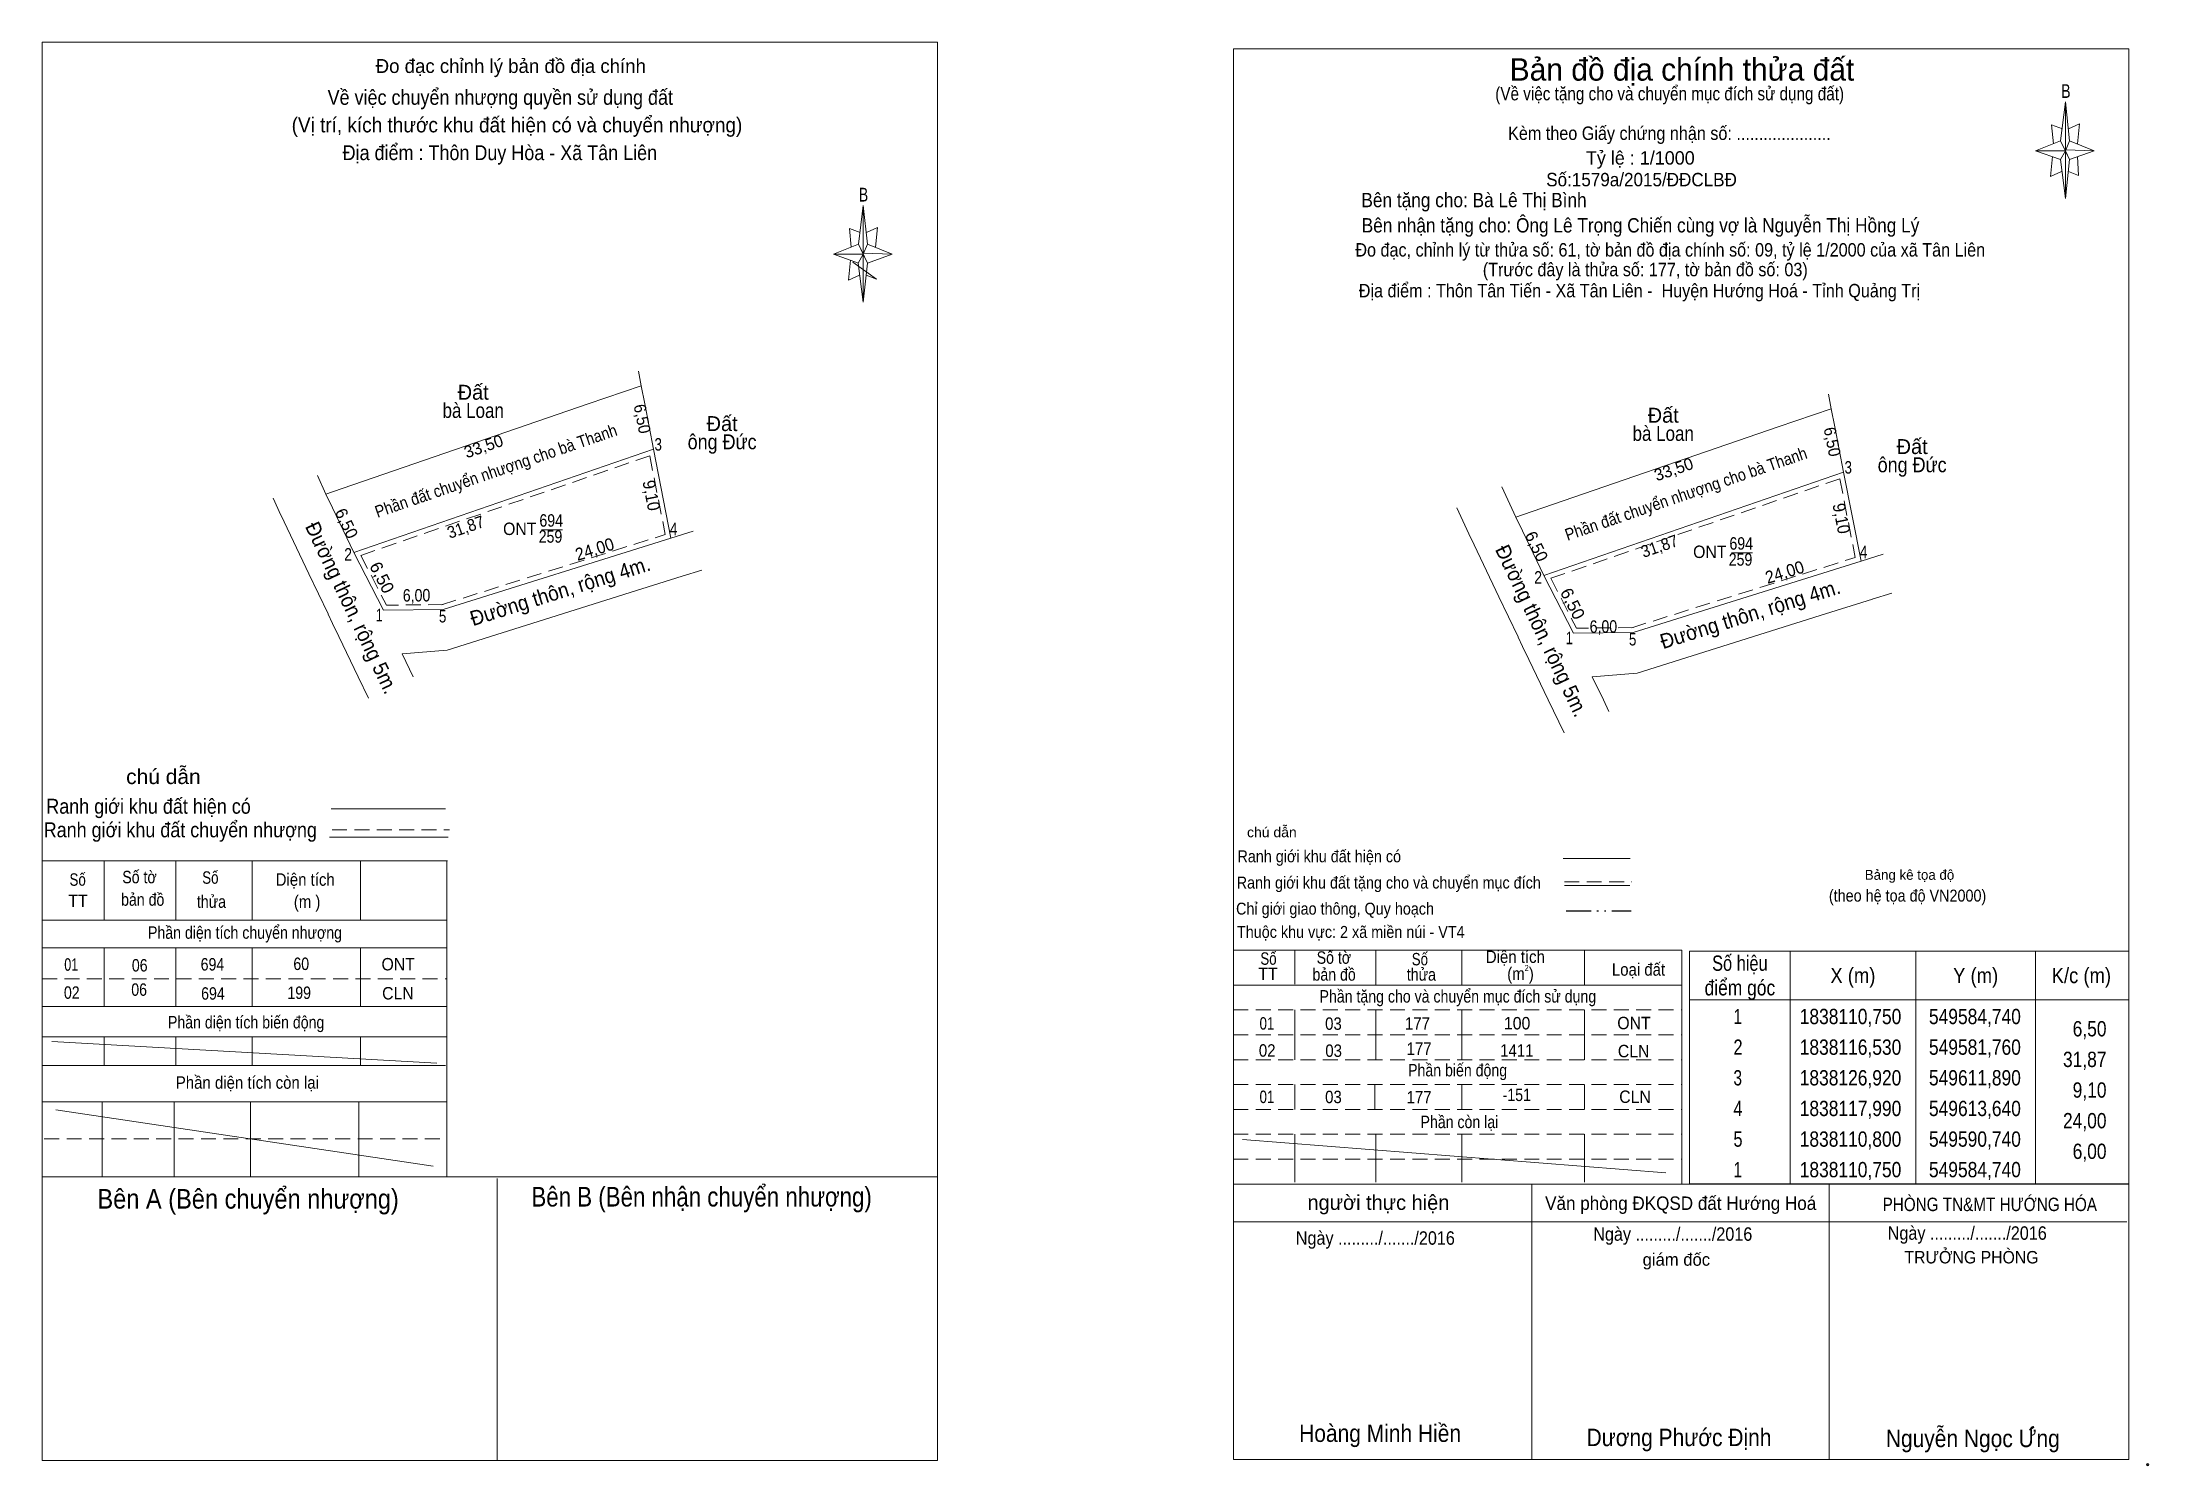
# Model space of a CAD drawing. Header units: metres. Extents: x 549431 to 549643, y 1838027 to 1838170.
import ezdxf
from ezdxf.enums import TextEntityAlignment as Align

# ---------------------------------------------------------------- set-up
doc = ezdxf.new("R2010")
doc.units = ezdxf.units.M
doc.header["$LTSCALE"] = 0.5
doc.header["$PDMODE"] = 32
doc.header["$PDSIZE"] = 0.25
doc.linetypes.add('DASH_DOUBLE_DOT', pattern=[9.2, 5, -1.2, 0.3, -1.2, 0.3, -1.2])
doc.linetypes.add('MEDIUM_DASHED', pattern=[4.5, 3, -1.5])
for name, color, linetype, lineweight in [('1', 7, 'Continuous', 13), ('12', 7, 'Continuous', 13), ('15', 7, 'Continuous', 13), ('17', 7, 'Continuous', 13), ('18', 7, 'Continuous', 13), ('21', 7, 'Continuous', 13), ('42', 7, 'Continuous', 13), ('63', 7, 'Continuous', 13)]:
    doc.layers.add(name, color=color, linetype=linetype, lineweight=lineweight)
doc.layers.add('20', color=7, linetype='Continuous')

msp = doc.modelspace()

# ---------------------------------------------------------------- hatches: boundary and pattern name
at = {"layer": '21'}
msp.add_hatch(color=256, dxfattribs=at).paths.add_polyline_path([(549630.96, 1838030.87), (549631, 1838030.91), (549631.01, 1838030.95), (549630.98, 1838030.99), (549630.94, 1838031.01), (549630.9, 1838030.99), (549630.86, 1838030.97), (549630.59, 1838030.67), (549630.66, 1838030.67)])

# ---------------------------------------------------------------- linework, layer by layer
at = {"layer": '1'}
for p, q in [((549460, 1838124.94), (549485.7, 1838133.78)), ((549579.62, 1838122.63), (549605.32, 1838131.47))]:
    msp.add_line(p, q, dxfattribs=at)
for points in [[(549485.7, 1838133.78), (549491.02, 1838135.61), (549491.38, 1838133.78)], [(549491.38, 1838133.78), (549492.27, 1838129.23), (549462.14, 1838118.84), (549460, 1838123.33)], [(549605.32, 1838131.47), (549610.64, 1838133.3), (549611, 1838131.47)], [(549611, 1838131.47), (549611.89, 1838126.92), (549581.76, 1838116.53), (549579.62, 1838121.02)], [(549460, 1838123.33), (549459.34, 1838124.71), (549460, 1838124.94)], [(549579.62, 1838121.02), (549578.96, 1838122.4), (549579.62, 1838122.63)]]:
    msp.add_lwpolyline(points, dxfattribs=at)
for points in [[(549465.12, 1838113.06), (549462.14, 1838118.84), (549492.27, 1838129.23), (549494.02, 1838120.3), (549471.12, 1838113.11)], [(549584.74, 1838110.75), (549581.76, 1838116.53), (549611.89, 1838126.92), (549613.64, 1838117.99), (549590.74, 1838110.8)]]:
    msp.add_lwpolyline(points, close=True, dxfattribs=at)
at = {"layer": '12'}
msp.add_line((549430.81, 1838027.6), (549520.81, 1838027.6), dxfattribs=at)
at = {"layer": '15'}
for p, q in [((549462.14, 1838118.84), (549492.27, 1838129.23)), ((549581.76, 1838116.53), (549611.89, 1838126.92)), ((549494.02, 1838120.3), (549496.25, 1838120.98)), ((549462.14, 1838118.84), (549465.12, 1838113.06)), ((549613.64, 1838117.99), (549615.87, 1838118.67)), ((549581.76, 1838116.53), (549584.74, 1838110.75)), ((549460.64, 1838110.39), (549462.58, 1838106.34)), ((549467.01, 1838108.67), (549468.12, 1838106.34)), ((549580.26, 1838108.08), (549582.2, 1838104.03)), ((549462.58, 1838106.34), (549463.6, 1838104.21)), ((549468.12, 1838106.34), (549467.92, 1838106.76)), ((549586.63, 1838106.36), (549587.74, 1838104.03)), ((549582.2, 1838104.03), (549583.79, 1838100.71)), ((549587.74, 1838104.03), (549588.3, 1838102.87)), ((549432.19, 1838062.82), (549470.11, 1838057.18))]:
    msp.add_line(p, q, dxfattribs=at)
at = {"layer": '15', "linetype": 'MEDIUM_DASHED'}
for p, q in [((549462.84, 1838118.56), (549491.89, 1838128.57)), ((549582.46, 1838116.25), (549611.51, 1838126.26)), ((549462.84, 1838118.56), (549465.42, 1838113.55)), ((549582.46, 1838116.25), (549585.04, 1838111.24))]:
    msp.add_line(p, q, dxfattribs=at)
at = {"layer": '15'}
for points in [[(549459.34, 1838124.71), (549460, 1838123.33), (549462.14, 1838118.84)], [(549454.83, 1838122.56), (549457.63, 1838116.69), (549459.55, 1838112.67)], [(549578.96, 1838122.4), (549579.62, 1838121.02), (549581.76, 1838116.53)], [(549574.45, 1838120.25), (549577.25, 1838114.38), (549579.17, 1838110.36)], [(549459.55, 1838112.66), (549460, 1838111.72), (549460.64, 1838110.39)], [(549579.17, 1838110.35), (549579.62, 1838109.41), (549580.26, 1838108.08)]]:
    msp.add_lwpolyline(points, dxfattribs=at)
at = {"layer": '17'}
for p, q in [((549430.81, 1838027.6), (549430.81, 1838170.14)), ((549512.87, 1838149.82), (549513.33, 1838153.72)), ((549512.87, 1838147.92), (549510.37, 1838148.82)), ((549512.29, 1838148.04), (549514.67, 1838146.32)), ((549513.77, 1838147.92), (549513.33, 1838144.02)), ((549513.77, 1838149.82), (549516.27, 1838148.82)), ((549514.67, 1838146.32), (549513.63, 1838146.72)), ((549459.85, 1838093.07), (549471.35, 1838093.07)), ((549459.71, 1838090.23), (549471.61, 1838090.23)), ((549471.55, 1838087.85), (549430.87, 1838087.87)), ((549437.03, 1838087.85), (549437.03, 1838081.9)), ((549444.24, 1838087.85), (549444.24, 1838081.9)), ((549451.91, 1838087.85), (549451.91, 1838081.9)), ((549462.8, 1838087.85), (549462.8, 1838081.9)), ((549471.49, 1838087.85), (549471.49, 1838056.08)), ((549430.87, 1838081.9), (549471.49, 1838081.9)), ((549430.81, 1838079.11), (549471.49, 1838079.11)), ((549437.03, 1838079.11), (549437.03, 1838073.21)), ((549444.24, 1838079.11), (549444.24, 1838073.21)), ((549451.91, 1838079.11), (549451.91, 1838073.21)), ((549462.8, 1838079.11), (549462.8, 1838073.21)), ((549430.87, 1838073.21), (549471.43, 1838073.21)), ((549430.81, 1838070.18), (549471.49, 1838070.18)), ((549437.03, 1838070.18), (549437.03, 1838067.28)), ((549444.24, 1838070.18), (549444.24, 1838067.28)), ((549451.91, 1838070.18), (549451.91, 1838067.28)), ((549462.8, 1838070.18), (549462.8, 1838067.28)), ((549430.81, 1838067.28), (549471.36, 1838067.28)), ((549430.81, 1838063.63), (549471.49, 1838063.63)), ((549436.86, 1838063.63), (549436.86, 1838056.08)), ((549444.07, 1838063.63), (549444.07, 1838056.08)), ((549451.74, 1838063.63), (549451.74, 1838056.08)), ((549462.63, 1838063.63), (549462.63, 1838056.08)), ((549430.81, 1838056.08), (549520.81, 1838056.08)), ((549476.55, 1838055.92), (549476.55, 1838027.62))]:
    msp.add_line(p, q, dxfattribs=at)
at = {"layer": '17', "linetype": 'MEDIUM_DASHED'}
for p, q in [((549459.95, 1838090.97), (549471.75, 1838090.97)), ((549430.81, 1838076), (549471.49, 1838076)), ((549431.03, 1838059.9), (549471.49, 1838059.9))]:
    msp.add_line(p, q, dxfattribs=at)
at = {"layer": '17'}
for points in [[(549430.81, 1838170.14), (549520.81, 1838170.14), (549520.81, 1838027.6)], [(549513.03, 1838151.02), (549511.97, 1838151.42), (549512.13, 1838149.52)], [(549513.67, 1838151.02), (549514.77, 1838151.52), (549514.57, 1838149.52)], [(549513.33, 1838148.82), (549512.87, 1838149.82), (549510.37, 1838148.82)], [(549512.07, 1838148.22), (549511.87, 1838146.22), (549512.97, 1838146.72)], [(549513.33, 1838148.82), (549513.77, 1838147.92), (549516.27, 1838148.82)]]:
    msp.add_lwpolyline(points, dxfattribs=at)
for points in [[(549513.33, 1838153.72), (549513.77, 1838149.82), (549513.33, 1838148.82)], [(549513.33, 1838148.82), (549510.37, 1838148.82), (549512.87, 1838149.82), (549513.77, 1838147.92), (549516.27, 1838148.82), (549513.33, 1838148.92)], [(549513.33, 1838148.82), (549513.33, 1838144.02), (549512.83, 1838147.92)]]:
    msp.add_lwpolyline(points, close=True, dxfattribs=at)
at = {"layer": '18'}
for p, q in [((549485.7, 1838133.78), (549491.02, 1838135.61)), ((549490.74, 1838137.06), (549491.02, 1838135.61)), ((549460, 1838124.94), (549485.7, 1838133.78)), ((549605.32, 1838131.47), (549610.64, 1838133.3)), ((549610.36, 1838134.75), (549610.64, 1838133.3)), ((549579.62, 1838122.63), (549605.32, 1838131.47)), ((549492.27, 1838129.23), (549494.02, 1838120.3)), ((549458.48, 1838126.57), (549459.34, 1838124.71)), ((549611.89, 1838126.92), (549613.64, 1838117.99)), ((549459.34, 1838124.71), (549460, 1838124.94)), ((549577.55, 1838125.44), (549578.96, 1838122.4)), ((549454.02, 1838124.29), (549454.8, 1838122.61)), ((549573.01, 1838123.34), (549574.42, 1838120.3)), ((549578.96, 1838122.4), (549579.62, 1838122.63)), ((549471.12, 1838113.11), (549494.02, 1838120.3)), ((549495.13, 1838116.46), (549497.11, 1838117.06)), ((549590.74, 1838110.8), (549613.64, 1838117.99)), ((549614.75, 1838114.15), (549616.73, 1838114.75))]:
    msp.add_line(p, q, dxfattribs=at)
at = {"layer": '18', "linetype": 'MEDIUM_DASHED'}
for p, q in [((549491.89, 1838128.57), (549493.44, 1838120.65)), ((549611.51, 1838126.26), (549613.06, 1838118.34)), ((549470.97, 1838113.59), (549493.44, 1838120.65)), ((549590.59, 1838111.28), (549613.06, 1838118.34))]:
    msp.add_line(p, q, dxfattribs=at)
at = {"layer": '18'}
for points in [[(549491.02, 1838135.61), (549491.38, 1838133.78), (549492.27, 1838129.23)], [(549610.64, 1838133.3), (549611, 1838131.47), (549611.89, 1838126.92)], [(549467.01, 1838108.67), (549471.51, 1838109.04), (549489.93, 1838114.82), (549495.16, 1838116.46)], [(549586.63, 1838106.36), (549591.13, 1838106.73), (549609.55, 1838112.51), (549614.78, 1838114.15)]]:
    msp.add_lwpolyline(points, dxfattribs=at)
at = {"layer": '21'}
for p, q in [((549633.69, 1838160.23), (549634.19, 1838164.13)), ((549633.69, 1838158.33), (549631.19, 1838159.23)), ((549634.59, 1838158.33), (549634.19, 1838154.43)), ((549634.59, 1838160.23), (549637.09, 1838159.23)), ((549635.39, 1838158.63), (549635.49, 1838156.73)), ((549635.49, 1838156.73), (549634.49, 1838157.13)), ((549583.7, 1838088.08), (549590.42, 1838088.08)), ((549583.82, 1838085.36), (549590.4, 1838085.36)), ((549550.55, 1838078.87), (549595.63, 1838078.87)), ((549556.73, 1838078.87), (549556.73, 1838075.45)), ((549564.87, 1838078.87), (549564.87, 1838075.37)), ((549573.53, 1838078.87), (549573.53, 1838075.37)), ((549585.83, 1838078.87), (549585.83, 1838075.37)), ((549595.63, 1838078.87), (549595.63, 1838055.37)), ((549550.55, 1838075.37), (549595.63, 1838075.37)), ((549556.73, 1838072.87), (549556.73, 1838067.87)), ((549564.87, 1838072.87), (549564.87, 1838067.87)), ((549573.53, 1838072.87), (549573.53, 1838067.87)), ((549585.83, 1838072.87), (549585.83, 1838067.87)), ((549556.73, 1838065.37), (549556.73, 1838062.87)), ((549564.77, 1838065.37), (549564.77, 1838062.87)), ((549573.53, 1838065.37), (549573.53, 1838062.87)), ((549585.83, 1838065.37), (549585.83, 1838062.87)), ((549556.73, 1838060.37), (549556.73, 1838055.55)), ((549564.87, 1838060.37), (549564.87, 1838055.55)), ((549573.53, 1838060.37), (549573.53, 1838055.55)), ((549585.83, 1838060.37), (549585.83, 1838055.55)), ((549550.55, 1838055.37), (549640.55, 1838055.37)), ((549580.55, 1838055.37), (549580.55, 1838027.67)), ((549610.45, 1838055.37), (549610.45, 1838027.67)), ((549550.55, 1838051.57), (549640.35, 1838051.57))]:
    msp.add_line(p, q, dxfattribs=at)
at = {"layer": '21', "linetype": 'MEDIUM_DASHED'}
for p, q in [((549583.82, 1838085.76), (549590.6, 1838085.76)), ((549550.55, 1838072.87), (549595.63, 1838072.87)), ((549550.55, 1838070.37), (549595.63, 1838070.37)), ((549550.55, 1838067.87), (549595.63, 1838067.87)), ((549550.55, 1838065.37), (549595.63, 1838065.37)), ((549550.55, 1838062.87), (549595.63, 1838062.87)), ((549550.55, 1838060.37), (549595.63, 1838060.37)), ((549550.55, 1838057.87), (549595.63, 1838057.87))]:
    msp.add_line(p, q, dxfattribs=at)
at = {"layer": '21', "linetype": 'DASH_DOUBLE_DOT', "lineweight": 25}
msp.add_line((549584, 1838082.82), (549590.54, 1838082.82), dxfattribs=at)
at = {"layer": '21'}
for points in [[(549550.55, 1838169.47), (549640.55, 1838169.47), (549640.55, 1838027.67), (549550.55, 1838027.67)], [(549634.19, 1838164.13), (549634.59, 1838160.23), (549634.19, 1838159.23)], [(549634.19, 1838159.23), (549631.19, 1838159.23), (549633.69, 1838160.23), (549634.59, 1838158.33), (549637.09, 1838159.23), (549634.19, 1838159.33)], [(549634.19, 1838159.23), (549634.19, 1838154.43), (549633.69, 1838158.33)], [(549630.96, 1838030.87), (549631, 1838030.91), (549631.01, 1838030.95), (549630.98, 1838030.99), (549630.94, 1838031.01), (549630.9, 1838030.99), (549630.86, 1838030.97), (549630.59, 1838030.67), (549630.66, 1838030.67)]]:
    msp.add_lwpolyline(points, close=True, dxfattribs=at)
for points in [[(549633.89, 1838161.43), (549632.79, 1838161.83), (549632.99, 1838159.93)], [(549634.49, 1838161.43), (549635.59, 1838161.93), (549635.39, 1838159.93)], [(549634.19, 1838159.23), (549633.69, 1838160.23), (549631.19, 1838159.23)], [(549632.89, 1838158.63), (549632.69, 1838156.63), (549633.79, 1838157.13)], [(549634.19, 1838159.23), (549634.59, 1838158.33), (549637.09, 1838159.23)]]:
    msp.add_lwpolyline(points, dxfattribs=at)
msp.add_point((549642.45, 1838027.17), dxfattribs=at)
at = {"layer": '42'}
msp.add_line((549551.46, 1838059.86), (549594.01, 1838056.51), dxfattribs=at)
at = {"layer": '63'}
for p, q in [((549483.1, 1838121.13), (549480.99, 1838121.13)), ((549602.72, 1838118.82), (549600.61, 1838118.82)), ((549471.12, 1838113.11), (549465.12, 1838113.05)), ((549590.74, 1838110.8), (549584.74, 1838110.74)), ((549606.52, 1838078.79), (549606.52, 1838055.39)), ((549619.14, 1838078.79), (549619.14, 1838055.39)), ((549631.17, 1838078.79), (549631.17, 1838055.39)), ((549596.41, 1838073.87), (549640.55, 1838073.87)), ((549431.78, 1838069.71), (549470.49, 1838067.53))]:
    msp.add_line(p, q, dxfattribs=at)
at = {"layer": '63', "linetype": 'MEDIUM_DASHED'}
for p, q in [((549471.12, 1838113.61), (549465.42, 1838113.55)), ((549590.74, 1838111.3), (549585.04, 1838111.24))]:
    msp.add_line(p, q, dxfattribs=at)
at = {"layer": '63'}
msp.add_lwpolyline([(549596.41, 1838078.79), (549640.55, 1838078.79), (549640.55, 1838055.39), (549596.41, 1838055.39)], close=True, dxfattribs=at)

# ---------------------------------------------------------------- texts
at = {"layer": '1'}
for s, width, p in [('694', 0.85, (549481.98, 1838121.44)), ('ONT', 0.95, (549478.82, 1838120.6)), ('259', 0.85, (549481.91, 1838119.83)), ('694', 0.85, (549601.6, 1838119.13)), ('ONT', 0.95, (549598.44, 1838118.29)), ('259', 0.85, (549601.53, 1838117.52))]:
    msp.add_text(s, height=1.25, dxfattribs=dict(at, width=width)).set_placement(p, align=Align.CENTER)
at = {"layer": '17'}
msp.add_text('Đo đạc chỉnh lý bản đồ địa chính', height=1.4, dxfattribs=at).set_placement((549477.92, 1838167.04), align=Align.CENTER)
for s, height, width, p in [('Về việc chuyển nhượng quyền sử dụng đất', 1.5, 0.9, (549476.865, 1838163.84)), ('B', 1.378, 0.75, (549513.38, 1838154.12)), ('chú dẫn', 1.5, 1.05, (549443, 1838095.57)), ('Ranh giới khu đất hiện có ', 1.5, 0.9, (549441.755, 1838092.59)), ('Ranh giới khu đất chuyển nhượng', 1.5, 0.9, (549444.7, 1838090.22)), ('Số', 1.25, 0.8, (549434.38, 1838085.35)), ('Số tờ', 1.25, 0.85, (549440.595, 1838085.6)), ('Số', 1.25, 0.8, (549447.72, 1838085.55)), ('Diện tích', 1.25, 0.9, (549457.255, 1838085.35)), ('TT', 1.25, 0.95, (549434.41, 1838083.22)), ('bản đồ', 1.25, 0.85, (549440.92, 1838083.34)), ('thửa', 1.25, 0.85, (549447.83, 1838083.13)), ('(m )', 1.25, 0.9, (549457.445, 1838083.13)), ('Phần diện tích chuyển nhượng', 1.25, 0.85, (549451.2, 1838080.02)), ('01', 1.25, 0.75, (549433.735, 1838076.81)), ('06', 1.25, 0.85, (549440.62, 1838076.73)), ('694', 1.25, 0.85, (549447.93, 1838076.83)), ('60', 1.25, 0.85, (549456.855, 1838076.88)), ('ONT', 1.25, 0.95, (549466.6, 1838076.84)), ('02', 1.25, 0.85, (549433.79, 1838073.99)), ('06', 1.25, 0.85, (549440.56, 1838074.29)), ('694', 1.25, 0.85, (549447.98, 1838073.9)), ('199', 1.25, 0.85, (549456.65, 1838073.97)), ('CLN', 1.25, 0.95, (549466.575, 1838073.92)), ('Phần diện tích biến động', 1.25, 0.85, (549451.315, 1838071.01)), ('Phần diện tích còn lại', 1.25, 0.9, (549451.44, 1838064.95)), ('Bên A (Bên chuyển nhượng)', 1.97, 0.9, (549451.515, 1838052.9)), ('Bên B (Bên nhận chuyển nhượng)', 1.97, 0.85, (549497.1, 1838053.11))]:
    msp.add_text(s, height=height, dxfattribs=dict(at, width=width)).set_placement(p, align=Align.CENTER)
at = {"layer": '17', "width": 0.95}
msp.add_text('(Vị trí, kích thước khu đất hiện có và chuyển nhượng)', height=1.5, dxfattribs=at).set_placement((549455.89, 1838161.07))
at = {"layer": '20', "width": 0.9}
msp.add_text('Địa điểm : Thôn Duy Hòa - Xã Tân Liên', height=1.5, dxfattribs=at).set_placement((549476.82, 1838158.28), align=Align.CENTER)
at = {"layer": '21'}
for s, height, p in [('Bản đồ địa chính thửa đất', 2.25, (549595.645, 1838166.27)), ('Tỷ lệ : 1/1000', 1.35, (549591.455, 1838157.83)), ('Bảng kê tọa độ', 1, (549618.515, 1838085.95)), ('người thực hiện', 1.5, (549565.13, 1838052.77)), ('giám đốc', 1.25, (549595.08, 1838047.16))]:
    msp.add_text(s, height=height, dxfattribs=at).set_placement(p, align=Align.CENTER)
for s, height, width, p in [('(Về việc tặng cho và chuyển mục đích sử dụng đất)', 1.35, 0.85, (549594.405, 1838164.29)), ('B', 1.378, 0.75, (549634.24, 1838164.53)), ('Kèm theo Giấy chứng nhận số: .....................', 1.35, 0.9, (549594.38, 1838160.31)), ('Số:1579a/2015/ĐĐCLBĐ', 1.35, 0.95, (549591.58, 1838155.65)), ('Đo đạc, chỉnh lý từ thửa số: 61, tờ bản đồ địa chính số: 09, tỷ lệ 1/2000 của xã Tân Liên', 1.35, 0.9, (549594.465, 1838148.59)), ('(Trước đây là thửa số: 177, tờ bản đồ số: 03)', 1.35, 0.9, (549591.955, 1838146.61)), ('Địa điểm : Thôn Tân Tiến - Xã Tân Liên -  Huyện Hướng Hoá - Tỉnh Quảng Trị ', 1.35, 0.9, (549591.595, 1838144.49)), ('chú dẫn', 0.9998, 1.05, (549554.42, 1838090.23)), ('Ranh giới khu đất hiện có ', 1.2, 0.9, (549559.385, 1838087.71)), ('Ranh giới khu đất tặng cho và chuyển mục đích', 1.2, 0.9, (549566.17, 1838085.07)), ('(theo hệ tọa độ VN2000)', 1.2, 0.9, (549618.32, 1838083.76)), ('Chỉ giới giao thông, Quy hoạch', 1.2, 0.9, (549560.77, 1838082.45)), ('Thuộc khu vực: 2 xã miền núi - VT4', 1.2, 0.9, (549562.355, 1838080.11)), ('Số', 1.25, 0.8, (549554.08, 1838077.41)), ('Số tờ', 1.25, 0.85, (549560.655, 1838077.51)), ('Số', 1.25, 0.8, (549569.3, 1838077.35)), ('Diện tích', 1.25, 0.9, (549578.895, 1838077.59)), ('TT', 1.25, 0.95, (549554.03, 1838075.87)), ('bản đồ', 1.25, 0.85, (549560.68, 1838075.81)), ('thửa', 1.25, 0.85, (549569.45, 1838075.81)), ('(m )', 1.25, 0.9, (549579.415, 1838075.89)), ('2', 0.625, 0.8, (549580.03, 1838076.77)), ('Loại đất', 1.25, 0.9, (549591.275, 1838076.31)), ('Phần tặng cho và chuyển mục đích sử dụng', 1.25, 0.85, (549573.115, 1838073.61)), ('01', 1.25, 0.8, (549553.925, 1838070.89)), ('03', 1.25, 0.9, (549560.61, 1838070.87)), ('177', 1.25, 0.9, (549569.06, 1838070.89)), ('100', 1.25, 0.95, (549579.075, 1838070.91)), ('ONT', 1.25, 0.95, (549590.82, 1838070.93)), ('02', 1.25, 0.9, (549553.95, 1838068.17)), ('03', 1.25, 0.9, (549560.63, 1838068.15)), ('177', 1.25, 0.9, (549569.22, 1838068.35)), ('1411', 1.25, 0.9, (549579.045, 1838068.17)), ('CLN', 1.25, 0.95, (549590.785, 1838068.11)), ('Phần biến động', 1.25, 0.85, (549573.09, 1838066.19)), ('01', 1.25, 0.8, (549553.925, 1838063.51)), ('03', 1.25, 0.9, (549560.61, 1838063.5)), ('177', 1.25, 0.9, (549569.22, 1838063.47)), ('-151', 1.25, 0.85, (549579.04, 1838063.71)), ('CLN', 1.25, 0.95, (549590.925, 1838063.52)), ('Phần còn lại', 1.25, 0.85, (549573.275, 1838060.99)), ('Văn phòng ĐKQSD đất Hướng Hoá', 1.35, 0.95, (549595.515, 1838052.77)), ('PHÒNG TN&MT HƯỚNG HÓA', 1.35, 0.85, (549626.585, 1838052.65)), ('Ngày ........./......./2016', 1.35, 0.9, (549564.82, 1838049.27)), ('Ngày ........./......./2016', 1.35, 0.9, (549594.72, 1838049.67)), ('Ngày ........./......./2016', 1.35, 0.9, (549624.32, 1838049.77)), ('TRƯỞNG PHÒNG', 1.25, 0.95, (549624.745, 1838047.39)), ('Hoàng Minh Hiền', 1.75, 0.9, (549565.3, 1838029.45)), ('Dương Phước Định', 1.75, 0.9, (549595.345, 1838029.03)), ('Nguyễn Ngọc Ưng', 1.75, 0.9, (549624.88, 1838028.93))]:
    msp.add_text(s, height=height, dxfattribs=dict(at, width=width)).set_placement(p, align=Align.CENTER)
at = {"layer": '21', "width": 0.9}
for s, p in [('Bên tặng cho: Bà Lê Thị Bình', (549563.42, 1838153.55)), ('Bên nhận tặng cho: Ông Lê Trọng Chiến cùng vợ là Nguyễn Thị Hồng Lý', (549563.45, 1838151.01))]:
    msp.add_text(s, height=1.44, dxfattribs=at).set_placement(p)
at = {"layer": '42'}
for p in [(549474.14, 1838134.2), (549593.76, 1838131.89), (549499.16, 1838131.05), (549618.78, 1838128.74)]:
    msp.add_text('Đất', height=1.5, dxfattribs=at).set_placement(p, align=Align.CENTER)
for s, width, p in [('bà Loan', 0.85, (549474.14, 1838132.37)), ('ông Đức', 0.9, (549499.16, 1838129.22)), ('bà Loan', 0.85, (549593.76, 1838130.06)), ('ông Đức', 0.9, (549618.78, 1838126.91))]:
    msp.add_text(s, height=1.5, dxfattribs=dict(at, width=width)).set_placement(p, align=Align.CENTER)
at = {"layer": '63'}
for s, height, rotation, width, p in [('6,50', 1.2, 281.085, 0.95, (549490.5421, 1838132.1704)), ('Phần đất chuyển nhượng cho bà Thanh', 1.2, 18.982, 0.9, (549476.6199, 1838126.4844)), ('6,50', 1.2, 281.085, 0.95, (549610.1621, 1838129.8604)), ('Phần đất chuyển nhượng cho bà Thanh', 1.2, 18.982, 0.9, (549596.2398, 1838124.1744)), ('9,10', 1.25, 281.088, 0.95, (549491.4439, 1838124.4602)), ('31,87', 1.2, 19.026, 0.95, (549473.5794, 1838120.8374)), ('9,10', 1.25, 281.088, 0.95, (549611.0639, 1838122.1502)), ('Đường thôn, rộng 5m.', 1.5, 295.501, 0.95, (549461.2595, 1838112.9679)), ('24,00', 1.25, 17.431, 0.95, (549486.5328, 1838118.5837)), ('31,87', 1.2, 19.026, 0.95, (549593.5794, 1838118.9174)), ('Đường thôn, rộng 5m.', 1.5, 295.501, 0.95, (549580.8795, 1838110.6579)), ('Đường thôn, rộng 4m.', 1.5, 17.431, 0.95, (549483.1003, 1838114.2563)), ('24,00', 1.25, 17.431, 0.95, (549606.1528, 1838116.2737)), ('6,00', 1.25, 0.477, 0.85, (549468.4498, 1838113.9217)), ('Đường thôn, rộng 4m.', 1.5, 17.431, 0.95, (549602.7203, 1838111.9463)), ('6,00', 1.25, 0.477, 0.85, (549587.7498, 1838110.7817))]:
    msp.add_text(s, height=height, rotation=rotation, dxfattribs=dict(at, width=width)).set_placement(p, align=Align.CENTER)
for s, height, rotation, p in [('33,50', 1.2, 18.987, (549475.3798, 1838128.953)), ('33,50', 1.2, 18.987, (549595.0048, 1838126.6447)), ('6,50', 1.2, 295.501, (549460.8644, 1838121.5133)), ('6,50', 1.2, 295.501, (549580.4844, 1838119.2033)), ('6,50', 1.25, 297.274, (549464.4107, 1838116.0464)), ('6,50', 1.25, 297.274, (549584.1007, 1838113.4164))]:
    msp.add_text(s, height=height, rotation=rotation, dxfattribs=at).set_placement(p, align=Align.CENTER)
for s, height, width, p in [(' 3', 1.25, 0.8, (549493.11, 1838129.09)), (' 3', 1.25, 0.8, (549612.73, 1838126.78)), (' 4', 1.25, 0.85, (549494.68, 1838120.58)), (' 2', 1.25, 0.85, (549461.96, 1838118.03)), (' 4', 1.25, 0.85, (549614.3, 1838118.27)), (' 2', 1.25, 0.85, (549581.58, 1838115.72)), (' 1', 1.25, 0.75, (549465.05, 1838111.94)), (' 5', 1.25, 0.8, (549471.44, 1838111.81)), (' 1', 1.25, 0.75, (549584.67, 1838109.63)), (' 5', 1.25, 0.8, (549591.06, 1838109.5)), ('6,50', 1.539, 0.85, (549638.32, 1838070.21)), ('31,87', 1.539, 0.85, (549638.32, 1838067.13)), ('9,10', 1.539, 0.85, (549638.32, 1838064.05)), ('24,00', 1.539, 0.85, (549638.32, 1838060.97)), ('6,00', 1.539, 0.85, (549638.32, 1838057.89))]:
    msp.add_text(s, height=height, dxfattribs=dict(at, width=width)).set_placement(p, align=Align.RIGHT)
for s, width, p in [('Số hiệu', 0.8, (549601.465, 1838076.8)), ('điểm góc', 0.85, (549601.465, 1838074.33)), ('X (m)', 0.9, (549612.825, 1838075.56)), ('Y (m)', 0.9, (549625.165, 1838075.56)), ('K/c (m)', 0.9, (549635.79, 1838075.56)), (' 1', 0.75, (549601.045, 1838071.44)), ('1838110,750', 0.85, (549612.585, 1838071.44)), ('549584,740', 0.85, (549625.09, 1838071.44)), (' 2', 0.8, (549601.05, 1838068.36)), ('1838116,530', 0.85, (549612.585, 1838068.36)), ('549581,760', 0.85, (549625.09, 1838068.36)), (' 3', 0.75, (549601.035, 1838065.28)), ('1838126,920', 0.85, (549612.585, 1838065.28)), ('549611,890', 0.85, (549625.09, 1838065.28)), (' 4', 0.8, (549601.035, 1838062.2)), ('1838117,990', 0.85, (549612.585, 1838062.2)), ('549613,640', 0.85, (549625.09, 1838062.2)), (' 5', 0.8, (549601.045, 1838059.12)), ('1838110,800', 0.85, (549612.585, 1838059.12)), ('549590,740', 0.85, (549625.09, 1838059.12)), (' 1', 0.75, (549601.045, 1838056.05)), ('1838110,750', 0.85, (549612.585, 1838056.05)), ('549584,740', 0.85, (549625.09, 1838056.05))]:
    msp.add_text(s, height=1.539, dxfattribs=dict(at, width=width)).set_placement(p, align=Align.CENTER)

doc.saveas('drawing.dxf')
